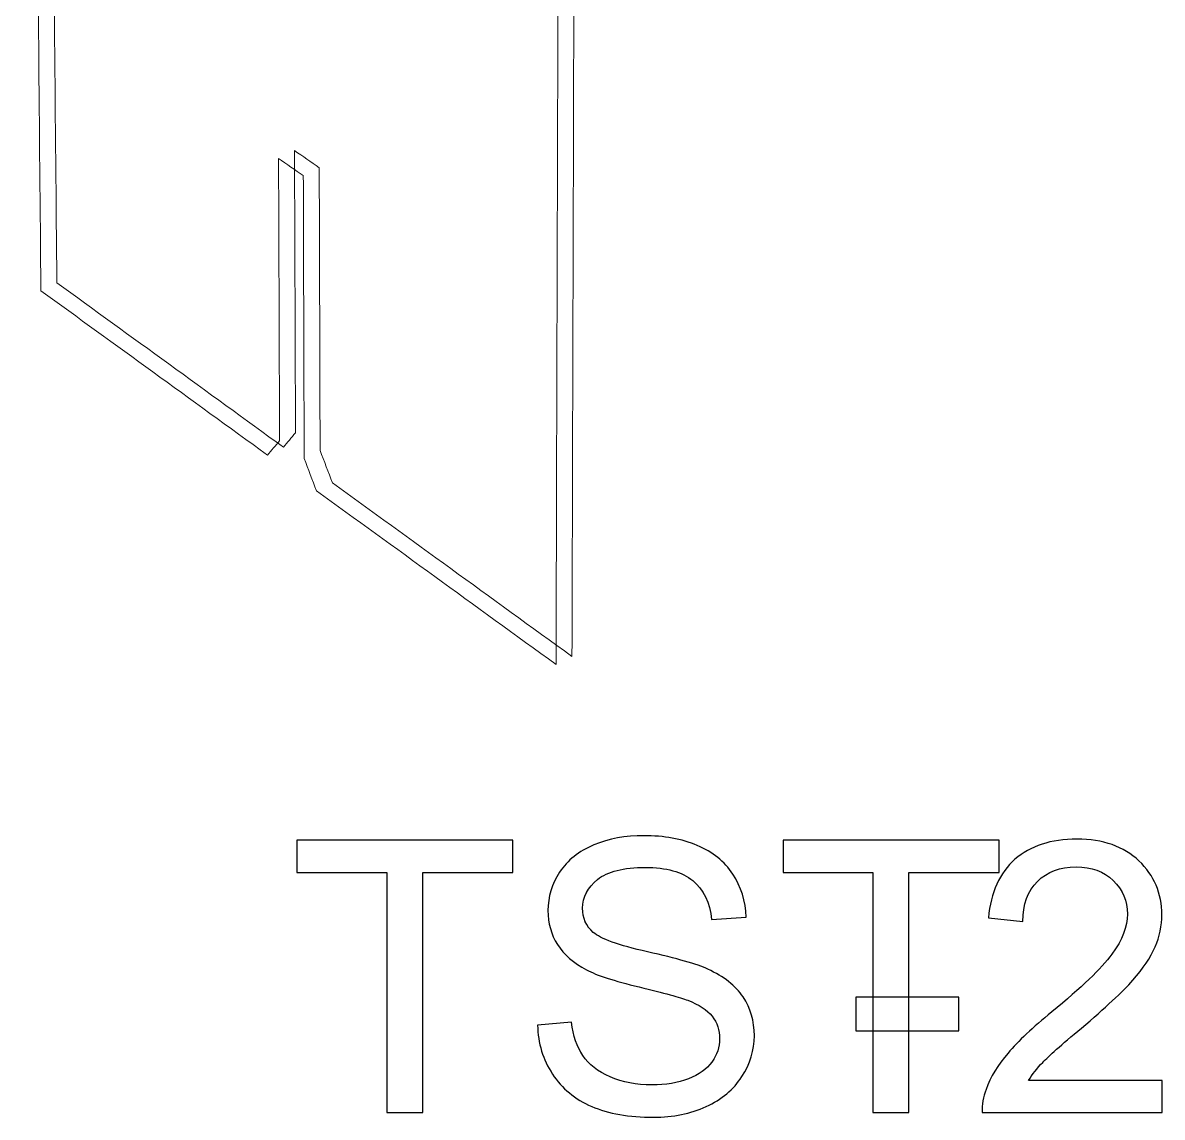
# Model space of a CAD drawing. Header units: centimetres. Extents: x -10.6 to 11.8, y -10.5 to 10.6.
# Drawn here: x -1.856 to -0.694, y 0.285 to 1.401 of the extents above; entities that cross this region are included whole.
import ezdxf

# ---------------------------------------------------------------- set-up
doc = ezdxf.new("R2010")
doc.units = ezdxf.units.CM
doc.header["$MEASUREMENT"] = 0
doc.layers.add('Livello 1', color=7, linetype='Continuous')

msp = doc.modelspace()

# ---------------------------------------------------------------- linework, layer by layer
at = {"layer": 'Livello 1', "color": 7, "lineweight": 9}
for points in [[(-1.29553, 0.75468), (-1.29456, 1.09812), (-1.29355, 1.44757), (-1.29254, 1.80217), (-1.29254, 1.80217), (-1.29151, 2.16214), (-1.29046, 2.52854), (-1.28939, 2.90074), (-1.28939, 2.90074), (-1.38518, 2.95108), (-1.47928, 3.00054), (-1.57166, 3.0491), (-1.57166, 3.0491), (-1.66239, 3.0968), (-1.75165, 3.14373), (-1.8393, 3.18983), (-1.8393, 3.18983), (-1.83612, 2.83424), (-1.83296, 2.4842), (-1.82987, 2.1397), (-1.82987, 2.1397), (-1.82681, 1.80014), (-1.82381, 1.4653), (-1.82085, 1.13601), (-1.82085, 1.13601), (-1.78314, 1.10859), (-1.74499, 1.0809), (-1.70665, 1.05308), (-1.70665, 1.05308), (-1.66804, 1.02506), (-1.62906, 0.99675), (-1.58982, 0.96825), (-1.58982, 0.96825), (-1.5857, 0.97301), (-1.58163, 0.97799), (-1.57745, 0.98291), (-1.57745, 0.98291), (-1.57777, 1.07855), (-1.57815, 1.17439), (-1.57847, 1.27085), (-1.57847, 1.27085), (-1.57006, 1.26502), (-1.56165, 1.25918), (-1.55324, 1.25334), (-1.55324, 1.25334), (-1.55297, 1.15667), (-1.55265, 1.06062), (-1.55238, 0.96479), (-1.55238, 0.96479), (-1.54821, 0.9538), (-1.54403, 0.94278), (-1.53976, 0.93194), (-1.53976, 0.93194), (-1.49989, 0.90296), (-1.45965, 0.87375), (-1.41909, 0.84433), (-1.41909, 0.84433), (-1.37823, 0.81467), (-1.33704, 0.78478), (-1.29553, 0.75468)], [(-1.31179, 0.74655), (-1.31081, 1.08999), (-1.30981, 1.43945), (-1.30879, 1.79404), (-1.30879, 1.79404), (-1.30777, 2.15401), (-1.30672, 2.52041), (-1.30565, 2.89261), (-1.30565, 2.89261), (-1.40144, 2.94295), (-1.49553, 2.99242), (-1.58791, 3.04098), (-1.58791, 3.04098), (-1.67865, 3.08867), (-1.7679, 3.1356), (-1.85556, 3.1817), (-1.85556, 3.1817), (-1.85237, 2.82612), (-1.84922, 2.47607), (-1.84612, 2.13158), (-1.84612, 2.13158), (-1.84307, 1.79202), (-1.84007, 1.45717), (-1.83711, 1.12788), (-1.83711, 1.12788), (-1.79939, 1.10046), (-1.76125, 1.07277), (-1.7229, 1.04495), (-1.7229, 1.04495), (-1.68429, 1.01693), (-1.64532, 0.98862), (-1.60608, 0.96013), (-1.60608, 0.96013), (-1.60195, 0.96488), (-1.59788, 0.96986), (-1.59371, 0.97479), (-1.59371, 0.97479), (-1.59403, 1.07042), (-1.5944, 1.16626), (-1.59473, 1.26273), (-1.59473, 1.26273), (-1.58631, 1.25689), (-1.57791, 1.25105), (-1.5695, 1.24521), (-1.5695, 1.24521), (-1.56922, 1.14854), (-1.56891, 1.05249), (-1.56864, 0.95666), (-1.56864, 0.95666), (-1.56446, 0.94567), (-1.56029, 0.93466), (-1.55601, 0.92381), (-1.55601, 0.92381), (-1.51614, 0.89483), (-1.4759, 0.86562), (-1.43535, 0.8362), (-1.43535, 0.8362), (-1.39449, 0.80655), (-1.35329, 0.77666), (-1.31179, 0.74655)]]:
    msp.add_open_spline(points, degree=3, knots=[0, 0, 0, 0, 0.0666667, 0.0666667, 0.0666667, 0.0666667, 0.1333333, 0.1333333, 0.1333333, 0.1333333, 0.2, 0.2, 0.2, 0.2, 0.2666667, 0.2666667, 0.2666667, 0.2666667, 0.3333333, 0.3333333, 0.3333333, 0.3333333, 0.4, 0.4, 0.4, 0.4, 0.4666667, 0.4666667, 0.4666667, 0.4666667, 0.5333333, 0.5333333, 0.5333333, 0.5333333, 0.6, 0.6, 0.6, 0.6, 0.6666667, 0.6666667, 0.6666667, 0.6666667, 0.7333333, 0.7333333, 0.7333333, 0.7333333, 0.8, 0.8, 0.8, 0.8, 0.8666667, 0.8666667, 0.8666667, 0.8666667, 0.9333333, 0.9333333, 0.9333333, 0.9333333, 1, 1, 1, 1], dxfattribs=at)
at = {"layer": 'Livello 1', "color": 7}
for points, knots in [([(-1.33063, 0.37863), (-1.33063, 0.37863), (-1.29596, 0.38167), (-1.29596, 0.38167), (-1.29596, 0.38167), (-1.29434, 0.36777), (-1.29053, 0.35639), (-1.28451, 0.34746), (-1.28451, 0.34746), (-1.2785, 0.33853), (-1.26918, 0.33136), (-1.25657, 0.32586), (-1.25657, 0.32586), (-1.24396, 0.32036), (-1.22973, 0.31764), (-1.21395, 0.31764), (-1.21395, 0.31764), (-1.19992, 0.31764), (-1.18756, 0.31971), (-1.17683, 0.32385), (-1.17683, 0.32385), (-1.16609, 0.32806), (-1.15807, 0.33375), (-1.15283, 0.34099), (-1.15283, 0.34099), (-1.14759, 0.3483), (-1.14494, 0.35619), (-1.14494, 0.36479), (-1.14494, 0.36479), (-1.14494, 0.37352), (-1.14746, 0.38109), (-1.15257, 0.38762), (-1.15257, 0.38762), (-1.15762, 0.39416), (-1.16596, 0.39959), (-1.17754, 0.40399), (-1.17754, 0.40399), (-1.18504, 0.4069), (-1.20147, 0.41142), (-1.22702, 0.41757), (-1.22702, 0.41757), (-1.2525, 0.42371), (-1.27041, 0.42947), (-1.28063, 0.4349), (-1.28063, 0.4349), (-1.29389, 0.44182), (-1.30379, 0.45049), (-1.31032, 0.46077), (-1.31032, 0.46077), (-1.31679, 0.47106), (-1.32002, 0.48257), (-1.32002, 0.49538), (-1.32002, 0.49538), (-1.32002, 0.50935), (-1.31608, 0.52247), (-1.30812, 0.53463), (-1.30812, 0.53463), (-1.30016, 0.54686), (-1.28852, 0.55611), (-1.27326, 0.56244), (-1.27326, 0.56244), (-1.25793, 0.56872), (-1.24099, 0.57189), (-1.22229, 0.57189), (-1.22229, 0.57189), (-1.20166, 0.57189), (-1.18355, 0.56859), (-1.16777, 0.56193), (-1.16777, 0.56193), (-1.15206, 0.55533), (-1.13996, 0.54556), (-1.13149, 0.53269), (-1.13149, 0.53269), (-1.12308, 0.51982), (-1.11849, 0.50521), (-1.11784, 0.48891), (-1.11784, 0.48891), (-1.11784, 0.48891), (-1.15309, 0.48626), (-1.15309, 0.48626), (-1.15309, 0.48626), (-1.15503, 0.50378), (-1.16143, 0.51711), (-1.17236, 0.52603), (-1.17236, 0.52603), (-1.18329, 0.53502), (-1.1994, 0.53948), (-1.22074, 0.53948), (-1.22074, 0.53948), (-1.24299, 0.53948), (-1.25916, 0.53541), (-1.26938, 0.52726), (-1.26938, 0.52726), (-1.27953, 0.51911), (-1.28464, 0.50928), (-1.28464, 0.49783), (-1.28464, 0.49783), (-1.28464, 0.48781), (-1.28102, 0.47959), (-1.27384, 0.47319), (-1.27384, 0.47319), (-1.26673, 0.46672), (-1.24829, 0.46013), (-1.21841, 0.4534), (-1.21841, 0.4534), (-1.18853, 0.44661), (-1.16803, 0.44072), (-1.15691, 0.43568), (-1.15691, 0.43568), (-1.14074, 0.42818), (-1.12877, 0.41873), (-1.12107, 0.40735), (-1.12107, 0.40735), (-1.11338, 0.3959), (-1.10956, 0.38271), (-1.10956, 0.36783), (-1.10956, 0.36783), (-1.10956, 0.35302), (-1.11377, 0.33912), (-1.12224, 0.32605), (-1.12224, 0.32605), (-1.13071, 0.31299), (-1.14287, 0.30283), (-1.15872, 0.29552), (-1.15872, 0.29552), (-1.17456, 0.28828), (-1.19241, 0.28466), (-1.2122, 0.28466), (-1.2122, 0.28466), (-1.23736, 0.28466), (-1.25845, 0.28828), (-1.27539, 0.29565), (-1.27539, 0.29565), (-1.2924, 0.30296), (-1.30573, 0.31396), (-1.31543, 0.3287), (-1.31543, 0.3287), (-1.32507, 0.34339), (-1.33017, 0.36007), (-1.33063, 0.37863)], [0, 0, 0, 0, 0.0285714, 0.0285714, 0.0285714, 0.0285714, 0.0571429, 0.0571429, 0.0571429, 0.0571429, 0.0857143, 0.0857143, 0.0857143, 0.0857143, 0.1142857, 0.1142857, 0.1142857, 0.1142857, 0.1428571, 0.1428571, 0.1428571, 0.1428571, 0.1714286, 0.1714286, 0.1714286, 0.1714286, 0.2, 0.2, 0.2, 0.2, 0.2285714, 0.2285714, 0.2285714, 0.2285714, 0.2571429, 0.2571429, 0.2571429, 0.2571429, 0.2857143, 0.2857143, 0.2857143, 0.2857143, 0.3142857, 0.3142857, 0.3142857, 0.3142857, 0.3428571, 0.3428571, 0.3428571, 0.3428571, 0.3714286, 0.3714286, 0.3714286, 0.3714286, 0.4, 0.4, 0.4, 0.4, 0.4285714, 0.4285714, 0.4285714, 0.4285714, 0.4571429, 0.4571429, 0.4571429, 0.4571429, 0.4857143, 0.4857143, 0.4857143, 0.4857143, 0.5142857, 0.5142857, 0.5142857, 0.5142857, 0.5428571, 0.5428571, 0.5428571, 0.5428571, 0.5714286, 0.5714286, 0.5714286, 0.5714286, 0.6, 0.6, 0.6, 0.6, 0.6285714, 0.6285714, 0.6285714, 0.6285714, 0.6571429, 0.6571429, 0.6571429, 0.6571429, 0.6857143, 0.6857143, 0.6857143, 0.6857143, 0.7142857, 0.7142857, 0.7142857, 0.7142857, 0.7428571, 0.7428571, 0.7428571, 0.7428571, 0.7714286, 0.7714286, 0.7714286, 0.7714286, 0.8, 0.8, 0.8, 0.8, 0.8285714, 0.8285714, 0.8285714, 0.8285714, 0.8571429, 0.8571429, 0.8571429, 0.8571429, 0.8857143, 0.8857143, 0.8857143, 0.8857143, 0.9142857, 0.9142857, 0.9142857, 0.9142857, 0.9428571, 0.9428571, 0.9428571, 0.9428571, 0.9714286, 0.9714286, 0.9714286, 0.9714286, 1, 1, 1, 1]), ([(-1.48449, 0.28938), (-1.48449, 0.28938), (-1.48449, 0.53438), (-1.48449, 0.53438), (-1.48449, 0.53438), (-1.48449, 0.53438), (-1.57601, 0.53438), (-1.57601, 0.53438), (-1.57601, 0.53438), (-1.57601, 0.53438), (-1.57601, 0.56717), (-1.57601, 0.56717), (-1.57601, 0.56717), (-1.57601, 0.56717), (-1.35585, 0.56717), (-1.35585, 0.56717), (-1.35585, 0.56717), (-1.35585, 0.56717), (-1.35585, 0.53438), (-1.35585, 0.53438), (-1.35585, 0.53438), (-1.35585, 0.53438), (-1.44776, 0.53438), (-1.44776, 0.53438), (-1.44776, 0.53438), (-1.44776, 0.53438), (-1.44776, 0.28938), (-1.44776, 0.28938), (-1.44776, 0.28938), (-1.44776, 0.28938), (-1.48449, 0.28938), (-1.48449, 0.28938)], [0, 0, 0, 0, 0.125, 0.125, 0.125, 0.125, 0.25, 0.25, 0.25, 0.25, 0.375, 0.375, 0.375, 0.375, 0.5, 0.5, 0.5, 0.5, 0.625, 0.625, 0.625, 0.625, 0.75, 0.75, 0.75, 0.75, 0.875, 0.875, 0.875, 0.875, 1, 1, 1, 1]), ([(-0.98861, 0.28938), (-0.98861, 0.28938), (-0.98861, 0.53438), (-0.98861, 0.53438), (-0.98861, 0.53438), (-0.98861, 0.53438), (-1.08013, 0.53438), (-1.08013, 0.53438), (-1.08013, 0.53438), (-1.08013, 0.53438), (-1.08013, 0.56717), (-1.08013, 0.56717), (-1.08013, 0.56717), (-1.08013, 0.56717), (-0.85997, 0.56717), (-0.85997, 0.56717), (-0.85997, 0.56717), (-0.85997, 0.56717), (-0.85997, 0.53438), (-0.85997, 0.53438), (-0.85997, 0.53438), (-0.85997, 0.53438), (-0.95188, 0.53438), (-0.95188, 0.53438), (-0.95188, 0.53438), (-0.95188, 0.53438), (-0.95188, 0.28938), (-0.95188, 0.28938), (-0.95188, 0.28938), (-0.95188, 0.28938), (-0.98861, 0.28938), (-0.98861, 0.28938)], [0, 0, 0, 0, 0.125, 0.125, 0.125, 0.125, 0.25, 0.25, 0.25, 0.25, 0.375, 0.375, 0.375, 0.375, 0.5, 0.5, 0.5, 0.5, 0.625, 0.625, 0.625, 0.625, 0.75, 0.75, 0.75, 0.75, 0.875, 0.875, 0.875, 0.875, 1, 1, 1, 1]), ([(-0.69364, 0.32217), (-0.69364, 0.32217), (-0.69364, 0.28938), (-0.69364, 0.28938), (-0.69364, 0.28938), (-0.69364, 0.28938), (-0.87726, 0.28938), (-0.87726, 0.28938), (-0.87726, 0.28938), (-0.87752, 0.29759), (-0.87622, 0.30548), (-0.87331, 0.31305), (-0.87331, 0.31305), (-0.86866, 0.3256), (-0.86115, 0.33789), (-0.85087, 0.35005), (-0.85087, 0.35005), (-0.84052, 0.36214), (-0.82565, 0.37618), (-0.80624, 0.39209), (-0.80624, 0.39209), (-0.77604, 0.41686), (-0.7556, 0.43645), (-0.745, 0.45094), (-0.745, 0.45094), (-0.73439, 0.46537), (-0.72908, 0.47908), (-0.72908, 0.49195), (-0.72908, 0.49195), (-0.72908, 0.50546), (-0.73394, 0.51685), (-0.74357, 0.52616), (-0.74357, 0.52616), (-0.75327, 0.53541), (-0.76589, 0.54007), (-0.78141, 0.54007), (-0.78141, 0.54007), (-0.79784, 0.54007), (-0.81097, 0.53515), (-0.8208, 0.52526), (-0.8208, 0.52526), (-0.83069, 0.51542), (-0.83567, 0.50178), (-0.8358, 0.48438), (-0.8358, 0.48438), (-0.8358, 0.48438), (-0.87086, 0.48794), (-0.87086, 0.48794), (-0.87086, 0.48794), (-0.86846, 0.51413), (-0.85941, 0.53405), (-0.84376, 0.54776), (-0.84376, 0.54776), (-0.8281, 0.56147), (-0.80702, 0.56833), (-0.78063, 0.56833), (-0.78063, 0.56833), (-0.75399, 0.56833), (-0.7329, 0.56089), (-0.71738, 0.54615), (-0.71738, 0.54615), (-0.70179, 0.53134), (-0.69403, 0.51303), (-0.69403, 0.49117), (-0.69403, 0.49117), (-0.69403, 0.48005), (-0.69629, 0.46912), (-0.70089, 0.45838), (-0.70089, 0.45838), (-0.70541, 0.44764), (-0.71298, 0.43633), (-0.72352, 0.42449), (-0.72352, 0.42449), (-0.73406, 0.41259), (-0.75159, 0.39629), (-0.7761, 0.37559), (-0.7761, 0.37559), (-0.79654, 0.35839), (-0.80967, 0.34675), (-0.81549, 0.3406), (-0.81549, 0.3406), (-0.82131, 0.33452), (-0.8261, 0.32838), (-0.82992, 0.32217), (-0.82992, 0.32217), (-0.82992, 0.32217), (-0.69364, 0.32217), (-0.69364, 0.32217)], [0, 0, 0, 0, 0.0454545, 0.0454545, 0.0454545, 0.0454545, 0.0909091, 0.0909091, 0.0909091, 0.0909091, 0.1363636, 0.1363636, 0.1363636, 0.1363636, 0.1818182, 0.1818182, 0.1818182, 0.1818182, 0.2272727, 0.2272727, 0.2272727, 0.2272727, 0.2727273, 0.2727273, 0.2727273, 0.2727273, 0.3181818, 0.3181818, 0.3181818, 0.3181818, 0.3636364, 0.3636364, 0.3636364, 0.3636364, 0.4090909, 0.4090909, 0.4090909, 0.4090909, 0.4545455, 0.4545455, 0.4545455, 0.4545455, 0.5, 0.5, 0.5, 0.5, 0.5454545, 0.5454545, 0.5454545, 0.5454545, 0.5909091, 0.5909091, 0.5909091, 0.5909091, 0.6363636, 0.6363636, 0.6363636, 0.6363636, 0.6818182, 0.6818182, 0.6818182, 0.6818182, 0.7272727, 0.7272727, 0.7272727, 0.7272727, 0.7727273, 0.7727273, 0.7727273, 0.7727273, 0.8181818, 0.8181818, 0.8181818, 0.8181818, 0.8636364, 0.8636364, 0.8636364, 0.8636364, 0.9090909, 0.9090909, 0.9090909, 0.9090909, 0.9545455, 0.9545455, 0.9545455, 0.9545455, 1, 1, 1, 1]), ([(-1.00596, 0.37275), (-1.00596, 0.37275), (-1.00596, 0.40703), (-1.00596, 0.40703), (-1.00596, 0.40703), (-1.00596, 0.40703), (-0.90112, 0.40703), (-0.90112, 0.40703), (-0.90112, 0.40703), (-0.90112, 0.40703), (-0.90112, 0.37275), (-0.90112, 0.37275), (-0.90112, 0.37275), (-0.90112, 0.37275), (-1.00596, 0.37275), (-1.00596, 0.37275)], [0, 0, 0, 0, 0.25, 0.25, 0.25, 0.25, 0.5, 0.5, 0.5, 0.5, 0.75, 0.75, 0.75, 0.75, 1, 1, 1, 1])]:
    msp.add_open_spline(points, degree=3, knots=knots, dxfattribs=at)
at = {"layer": 'Livello 1', "color": 250, "lineweight": 9}
for points, knots in [([(-1.33063, 0.37863), (-1.33063, 0.37863), (-1.29596, 0.38167), (-1.29596, 0.38167), (-1.29596, 0.38167), (-1.29434, 0.36777), (-1.29053, 0.35639), (-1.28451, 0.34746), (-1.28451, 0.34746), (-1.2785, 0.33853), (-1.26918, 0.33136), (-1.25657, 0.32586), (-1.25657, 0.32586), (-1.24396, 0.32036), (-1.22973, 0.31764), (-1.21395, 0.31764), (-1.21395, 0.31764), (-1.19992, 0.31764), (-1.18756, 0.31971), (-1.17683, 0.32385), (-1.17683, 0.32385), (-1.16609, 0.32806), (-1.15807, 0.33375), (-1.15283, 0.34099), (-1.15283, 0.34099), (-1.14759, 0.3483), (-1.14494, 0.35619), (-1.14494, 0.36479), (-1.14494, 0.36479), (-1.14494, 0.37352), (-1.14746, 0.38109), (-1.15257, 0.38762), (-1.15257, 0.38762), (-1.15762, 0.39416), (-1.16596, 0.39959), (-1.17754, 0.40399), (-1.17754, 0.40399), (-1.18504, 0.4069), (-1.20147, 0.41142), (-1.22702, 0.41757), (-1.22702, 0.41757), (-1.2525, 0.42371), (-1.27041, 0.42947), (-1.28063, 0.4349), (-1.28063, 0.4349), (-1.29389, 0.44182), (-1.30379, 0.45049), (-1.31032, 0.46077), (-1.31032, 0.46077), (-1.31679, 0.47106), (-1.32002, 0.48257), (-1.32002, 0.49538), (-1.32002, 0.49538), (-1.32002, 0.50935), (-1.31608, 0.52247), (-1.30812, 0.53463), (-1.30812, 0.53463), (-1.30016, 0.54686), (-1.28852, 0.55611), (-1.27326, 0.56244), (-1.27326, 0.56244), (-1.25793, 0.56872), (-1.24099, 0.57189), (-1.22229, 0.57189), (-1.22229, 0.57189), (-1.20166, 0.57189), (-1.18355, 0.56859), (-1.16777, 0.56193), (-1.16777, 0.56193), (-1.15206, 0.55533), (-1.13996, 0.54556), (-1.13149, 0.53269), (-1.13149, 0.53269), (-1.12308, 0.51982), (-1.11849, 0.50521), (-1.11784, 0.48891), (-1.11784, 0.48891), (-1.11784, 0.48891), (-1.15309, 0.48626), (-1.15309, 0.48626), (-1.15309, 0.48626), (-1.15503, 0.50378), (-1.16143, 0.51711), (-1.17236, 0.52603), (-1.17236, 0.52603), (-1.18329, 0.53502), (-1.1994, 0.53948), (-1.22074, 0.53948), (-1.22074, 0.53948), (-1.24299, 0.53948), (-1.25916, 0.53541), (-1.26938, 0.52726), (-1.26938, 0.52726), (-1.27953, 0.51911), (-1.28464, 0.50928), (-1.28464, 0.49783), (-1.28464, 0.49783), (-1.28464, 0.48781), (-1.28102, 0.47959), (-1.27384, 0.47319), (-1.27384, 0.47319), (-1.26673, 0.46672), (-1.24829, 0.46013), (-1.21841, 0.4534), (-1.21841, 0.4534), (-1.18853, 0.44661), (-1.16803, 0.44072), (-1.15691, 0.43568), (-1.15691, 0.43568), (-1.14074, 0.42818), (-1.12877, 0.41873), (-1.12107, 0.40735), (-1.12107, 0.40735), (-1.11338, 0.3959), (-1.10956, 0.38271), (-1.10956, 0.36783), (-1.10956, 0.36783), (-1.10956, 0.35302), (-1.11377, 0.33912), (-1.12224, 0.32605), (-1.12224, 0.32605), (-1.13071, 0.31299), (-1.14287, 0.30283), (-1.15872, 0.29552), (-1.15872, 0.29552), (-1.17456, 0.28828), (-1.19241, 0.28466), (-1.2122, 0.28466), (-1.2122, 0.28466), (-1.23736, 0.28466), (-1.25845, 0.28828), (-1.27539, 0.29565), (-1.27539, 0.29565), (-1.2924, 0.30296), (-1.30573, 0.31396), (-1.31543, 0.3287), (-1.31543, 0.3287), (-1.32507, 0.34339), (-1.33017, 0.36007), (-1.33063, 0.37863)], [0, 0, 0, 0, 0.0285714, 0.0285714, 0.0285714, 0.0285714, 0.0571429, 0.0571429, 0.0571429, 0.0571429, 0.0857143, 0.0857143, 0.0857143, 0.0857143, 0.1142857, 0.1142857, 0.1142857, 0.1142857, 0.1428571, 0.1428571, 0.1428571, 0.1428571, 0.1714286, 0.1714286, 0.1714286, 0.1714286, 0.2, 0.2, 0.2, 0.2, 0.2285714, 0.2285714, 0.2285714, 0.2285714, 0.2571429, 0.2571429, 0.2571429, 0.2571429, 0.2857143, 0.2857143, 0.2857143, 0.2857143, 0.3142857, 0.3142857, 0.3142857, 0.3142857, 0.3428571, 0.3428571, 0.3428571, 0.3428571, 0.3714286, 0.3714286, 0.3714286, 0.3714286, 0.4, 0.4, 0.4, 0.4, 0.4285714, 0.4285714, 0.4285714, 0.4285714, 0.4571429, 0.4571429, 0.4571429, 0.4571429, 0.4857143, 0.4857143, 0.4857143, 0.4857143, 0.5142857, 0.5142857, 0.5142857, 0.5142857, 0.5428571, 0.5428571, 0.5428571, 0.5428571, 0.5714286, 0.5714286, 0.5714286, 0.5714286, 0.6, 0.6, 0.6, 0.6, 0.6285714, 0.6285714, 0.6285714, 0.6285714, 0.6571429, 0.6571429, 0.6571429, 0.6571429, 0.6857143, 0.6857143, 0.6857143, 0.6857143, 0.7142857, 0.7142857, 0.7142857, 0.7142857, 0.7428571, 0.7428571, 0.7428571, 0.7428571, 0.7714286, 0.7714286, 0.7714286, 0.7714286, 0.8, 0.8, 0.8, 0.8, 0.8285714, 0.8285714, 0.8285714, 0.8285714, 0.8571429, 0.8571429, 0.8571429, 0.8571429, 0.8857143, 0.8857143, 0.8857143, 0.8857143, 0.9142857, 0.9142857, 0.9142857, 0.9142857, 0.9428571, 0.9428571, 0.9428571, 0.9428571, 0.9714286, 0.9714286, 0.9714286, 0.9714286, 1, 1, 1, 1]), ([(-1.33063, 0.37863), (-1.33063, 0.37863), (-1.29596, 0.38167), (-1.29596, 0.38167), (-1.29596, 0.38167), (-1.29434, 0.36777), (-1.29053, 0.35639), (-1.28451, 0.34746), (-1.28451, 0.34746), (-1.2785, 0.33853), (-1.26918, 0.33136), (-1.25657, 0.32586), (-1.25657, 0.32586), (-1.24396, 0.32036), (-1.22973, 0.31764), (-1.21395, 0.31764), (-1.21395, 0.31764), (-1.19992, 0.31764), (-1.18756, 0.31971), (-1.17683, 0.32385), (-1.17683, 0.32385), (-1.16609, 0.32806), (-1.15807, 0.33375), (-1.15283, 0.34099), (-1.15283, 0.34099), (-1.14759, 0.3483), (-1.14494, 0.35619), (-1.14494, 0.36479), (-1.14494, 0.36479), (-1.14494, 0.37352), (-1.14746, 0.38109), (-1.15257, 0.38762), (-1.15257, 0.38762), (-1.15762, 0.39416), (-1.16596, 0.39959), (-1.17754, 0.40399), (-1.17754, 0.40399), (-1.18504, 0.4069), (-1.20147, 0.41142), (-1.22702, 0.41757), (-1.22702, 0.41757), (-1.2525, 0.42371), (-1.27041, 0.42947), (-1.28063, 0.4349), (-1.28063, 0.4349), (-1.29389, 0.44182), (-1.30379, 0.45049), (-1.31032, 0.46077), (-1.31032, 0.46077), (-1.31679, 0.47106), (-1.32002, 0.48257), (-1.32002, 0.49538), (-1.32002, 0.49538), (-1.32002, 0.50935), (-1.31608, 0.52247), (-1.30812, 0.53463), (-1.30812, 0.53463), (-1.30016, 0.54686), (-1.28852, 0.55611), (-1.27326, 0.56244), (-1.27326, 0.56244), (-1.25793, 0.56872), (-1.24099, 0.57189), (-1.22229, 0.57189), (-1.22229, 0.57189), (-1.20166, 0.57189), (-1.18355, 0.56859), (-1.16777, 0.56193), (-1.16777, 0.56193), (-1.15206, 0.55533), (-1.13996, 0.54556), (-1.13149, 0.53269), (-1.13149, 0.53269), (-1.12308, 0.51982), (-1.11849, 0.50521), (-1.11784, 0.48891), (-1.11784, 0.48891), (-1.11784, 0.48891), (-1.15309, 0.48626), (-1.15309, 0.48626), (-1.15309, 0.48626), (-1.15503, 0.50378), (-1.16143, 0.51711), (-1.17236, 0.52603), (-1.17236, 0.52603), (-1.18329, 0.53502), (-1.1994, 0.53948), (-1.22074, 0.53948), (-1.22074, 0.53948), (-1.24299, 0.53948), (-1.25916, 0.53541), (-1.26938, 0.52726), (-1.26938, 0.52726), (-1.27953, 0.51911), (-1.28464, 0.50928), (-1.28464, 0.49783), (-1.28464, 0.49783), (-1.28464, 0.48781), (-1.28102, 0.47959), (-1.27384, 0.47319), (-1.27384, 0.47319), (-1.26673, 0.46672), (-1.24829, 0.46013), (-1.21841, 0.4534), (-1.21841, 0.4534), (-1.18853, 0.44661), (-1.16803, 0.44072), (-1.15691, 0.43568), (-1.15691, 0.43568), (-1.14074, 0.42818), (-1.12877, 0.41873), (-1.12107, 0.40735), (-1.12107, 0.40735), (-1.11338, 0.3959), (-1.10956, 0.38271), (-1.10956, 0.36783), (-1.10956, 0.36783), (-1.10956, 0.35302), (-1.11377, 0.33912), (-1.12224, 0.32605), (-1.12224, 0.32605), (-1.13071, 0.31299), (-1.14287, 0.30283), (-1.15872, 0.29552), (-1.15872, 0.29552), (-1.17456, 0.28828), (-1.19241, 0.28466), (-1.2122, 0.28466), (-1.2122, 0.28466), (-1.23736, 0.28466), (-1.25845, 0.28828), (-1.27539, 0.29565), (-1.27539, 0.29565), (-1.2924, 0.30296), (-1.30573, 0.31396), (-1.31543, 0.3287), (-1.31543, 0.3287), (-1.32507, 0.34339), (-1.33017, 0.36007), (-1.33063, 0.37863)], [0, 0, 0, 0, 0.0285714, 0.0285714, 0.0285714, 0.0285714, 0.0571429, 0.0571429, 0.0571429, 0.0571429, 0.0857143, 0.0857143, 0.0857143, 0.0857143, 0.1142857, 0.1142857, 0.1142857, 0.1142857, 0.1428571, 0.1428571, 0.1428571, 0.1428571, 0.1714286, 0.1714286, 0.1714286, 0.1714286, 0.2, 0.2, 0.2, 0.2, 0.2285714, 0.2285714, 0.2285714, 0.2285714, 0.2571429, 0.2571429, 0.2571429, 0.2571429, 0.2857143, 0.2857143, 0.2857143, 0.2857143, 0.3142857, 0.3142857, 0.3142857, 0.3142857, 0.3428571, 0.3428571, 0.3428571, 0.3428571, 0.3714286, 0.3714286, 0.3714286, 0.3714286, 0.4, 0.4, 0.4, 0.4, 0.4285714, 0.4285714, 0.4285714, 0.4285714, 0.4571429, 0.4571429, 0.4571429, 0.4571429, 0.4857143, 0.4857143, 0.4857143, 0.4857143, 0.5142857, 0.5142857, 0.5142857, 0.5142857, 0.5428571, 0.5428571, 0.5428571, 0.5428571, 0.5714286, 0.5714286, 0.5714286, 0.5714286, 0.6, 0.6, 0.6, 0.6, 0.6285714, 0.6285714, 0.6285714, 0.6285714, 0.6571429, 0.6571429, 0.6571429, 0.6571429, 0.6857143, 0.6857143, 0.6857143, 0.6857143, 0.7142857, 0.7142857, 0.7142857, 0.7142857, 0.7428571, 0.7428571, 0.7428571, 0.7428571, 0.7714286, 0.7714286, 0.7714286, 0.7714286, 0.8, 0.8, 0.8, 0.8, 0.8285714, 0.8285714, 0.8285714, 0.8285714, 0.8571429, 0.8571429, 0.8571429, 0.8571429, 0.8857143, 0.8857143, 0.8857143, 0.8857143, 0.9142857, 0.9142857, 0.9142857, 0.9142857, 0.9428571, 0.9428571, 0.9428571, 0.9428571, 0.9714286, 0.9714286, 0.9714286, 0.9714286, 1, 1, 1, 1]), ([(-1.48449, 0.28938), (-1.48449, 0.28938), (-1.48449, 0.53438), (-1.48449, 0.53438), (-1.48449, 0.53438), (-1.48449, 0.53438), (-1.57601, 0.53438), (-1.57601, 0.53438), (-1.57601, 0.53438), (-1.57601, 0.53438), (-1.57601, 0.56717), (-1.57601, 0.56717), (-1.57601, 0.56717), (-1.57601, 0.56717), (-1.35585, 0.56717), (-1.35585, 0.56717), (-1.35585, 0.56717), (-1.35585, 0.56717), (-1.35585, 0.53438), (-1.35585, 0.53438), (-1.35585, 0.53438), (-1.35585, 0.53438), (-1.44776, 0.53438), (-1.44776, 0.53438), (-1.44776, 0.53438), (-1.44776, 0.53438), (-1.44776, 0.28938), (-1.44776, 0.28938), (-1.44776, 0.28938), (-1.44776, 0.28938), (-1.48449, 0.28938), (-1.48449, 0.28938)], [0, 0, 0, 0, 0.125, 0.125, 0.125, 0.125, 0.25, 0.25, 0.25, 0.25, 0.375, 0.375, 0.375, 0.375, 0.5, 0.5, 0.5, 0.5, 0.625, 0.625, 0.625, 0.625, 0.75, 0.75, 0.75, 0.75, 0.875, 0.875, 0.875, 0.875, 1, 1, 1, 1]), ([(-1.48449, 0.28938), (-1.48449, 0.28938), (-1.48449, 0.53438), (-1.48449, 0.53438), (-1.48449, 0.53438), (-1.48449, 0.53438), (-1.57601, 0.53438), (-1.57601, 0.53438), (-1.57601, 0.53438), (-1.57601, 0.53438), (-1.57601, 0.56717), (-1.57601, 0.56717), (-1.57601, 0.56717), (-1.57601, 0.56717), (-1.35585, 0.56717), (-1.35585, 0.56717), (-1.35585, 0.56717), (-1.35585, 0.56717), (-1.35585, 0.53438), (-1.35585, 0.53438), (-1.35585, 0.53438), (-1.35585, 0.53438), (-1.44776, 0.53438), (-1.44776, 0.53438), (-1.44776, 0.53438), (-1.44776, 0.53438), (-1.44776, 0.28938), (-1.44776, 0.28938), (-1.44776, 0.28938), (-1.44776, 0.28938), (-1.48449, 0.28938), (-1.48449, 0.28938)], [0, 0, 0, 0, 0.125, 0.125, 0.125, 0.125, 0.25, 0.25, 0.25, 0.25, 0.375, 0.375, 0.375, 0.375, 0.5, 0.5, 0.5, 0.5, 0.625, 0.625, 0.625, 0.625, 0.75, 0.75, 0.75, 0.75, 0.875, 0.875, 0.875, 0.875, 1, 1, 1, 1]), ([(-0.98861, 0.28938), (-0.98861, 0.28938), (-0.98861, 0.53438), (-0.98861, 0.53438), (-0.98861, 0.53438), (-0.98861, 0.53438), (-1.08013, 0.53438), (-1.08013, 0.53438), (-1.08013, 0.53438), (-1.08013, 0.53438), (-1.08013, 0.56717), (-1.08013, 0.56717), (-1.08013, 0.56717), (-1.08013, 0.56717), (-0.85997, 0.56717), (-0.85997, 0.56717), (-0.85997, 0.56717), (-0.85997, 0.56717), (-0.85997, 0.53438), (-0.85997, 0.53438), (-0.85997, 0.53438), (-0.85997, 0.53438), (-0.95188, 0.53438), (-0.95188, 0.53438), (-0.95188, 0.53438), (-0.95188, 0.53438), (-0.95188, 0.28938), (-0.95188, 0.28938), (-0.95188, 0.28938), (-0.95188, 0.28938), (-0.98861, 0.28938), (-0.98861, 0.28938)], [0, 0, 0, 0, 0.125, 0.125, 0.125, 0.125, 0.25, 0.25, 0.25, 0.25, 0.375, 0.375, 0.375, 0.375, 0.5, 0.5, 0.5, 0.5, 0.625, 0.625, 0.625, 0.625, 0.75, 0.75, 0.75, 0.75, 0.875, 0.875, 0.875, 0.875, 1, 1, 1, 1]), ([(-0.98861, 0.28938), (-0.98861, 0.28938), (-0.98861, 0.53438), (-0.98861, 0.53438), (-0.98861, 0.53438), (-0.98861, 0.53438), (-1.08013, 0.53438), (-1.08013, 0.53438), (-1.08013, 0.53438), (-1.08013, 0.53438), (-1.08013, 0.56717), (-1.08013, 0.56717), (-1.08013, 0.56717), (-1.08013, 0.56717), (-0.85997, 0.56717), (-0.85997, 0.56717), (-0.85997, 0.56717), (-0.85997, 0.56717), (-0.85997, 0.53438), (-0.85997, 0.53438), (-0.85997, 0.53438), (-0.85997, 0.53438), (-0.95188, 0.53438), (-0.95188, 0.53438), (-0.95188, 0.53438), (-0.95188, 0.53438), (-0.95188, 0.28938), (-0.95188, 0.28938), (-0.95188, 0.28938), (-0.95188, 0.28938), (-0.98861, 0.28938), (-0.98861, 0.28938)], [0, 0, 0, 0, 0.125, 0.125, 0.125, 0.125, 0.25, 0.25, 0.25, 0.25, 0.375, 0.375, 0.375, 0.375, 0.5, 0.5, 0.5, 0.5, 0.625, 0.625, 0.625, 0.625, 0.75, 0.75, 0.75, 0.75, 0.875, 0.875, 0.875, 0.875, 1, 1, 1, 1]), ([(-0.69364, 0.32217), (-0.69364, 0.32217), (-0.69364, 0.28938), (-0.69364, 0.28938), (-0.69364, 0.28938), (-0.69364, 0.28938), (-0.87726, 0.28938), (-0.87726, 0.28938), (-0.87726, 0.28938), (-0.87752, 0.29759), (-0.87622, 0.30548), (-0.87331, 0.31305), (-0.87331, 0.31305), (-0.86866, 0.3256), (-0.86115, 0.33789), (-0.85087, 0.35005), (-0.85087, 0.35005), (-0.84052, 0.36214), (-0.82565, 0.37618), (-0.80624, 0.39209), (-0.80624, 0.39209), (-0.77604, 0.41686), (-0.7556, 0.43645), (-0.745, 0.45094), (-0.745, 0.45094), (-0.73439, 0.46537), (-0.72908, 0.47908), (-0.72908, 0.49195), (-0.72908, 0.49195), (-0.72908, 0.50546), (-0.73394, 0.51685), (-0.74357, 0.52616), (-0.74357, 0.52616), (-0.75327, 0.53541), (-0.76589, 0.54007), (-0.78141, 0.54007), (-0.78141, 0.54007), (-0.79784, 0.54007), (-0.81097, 0.53515), (-0.8208, 0.52526), (-0.8208, 0.52526), (-0.83069, 0.51542), (-0.83567, 0.50178), (-0.8358, 0.48438), (-0.8358, 0.48438), (-0.8358, 0.48438), (-0.87086, 0.48794), (-0.87086, 0.48794), (-0.87086, 0.48794), (-0.86846, 0.51413), (-0.85941, 0.53405), (-0.84376, 0.54776), (-0.84376, 0.54776), (-0.8281, 0.56147), (-0.80702, 0.56833), (-0.78063, 0.56833), (-0.78063, 0.56833), (-0.75399, 0.56833), (-0.7329, 0.56089), (-0.71738, 0.54615), (-0.71738, 0.54615), (-0.70179, 0.53134), (-0.69403, 0.51303), (-0.69403, 0.49117), (-0.69403, 0.49117), (-0.69403, 0.48005), (-0.69629, 0.46912), (-0.70089, 0.45838), (-0.70089, 0.45838), (-0.70541, 0.44764), (-0.71298, 0.43633), (-0.72352, 0.42449), (-0.72352, 0.42449), (-0.73406, 0.41259), (-0.75159, 0.39629), (-0.7761, 0.37559), (-0.7761, 0.37559), (-0.79654, 0.35839), (-0.80967, 0.34675), (-0.81549, 0.3406), (-0.81549, 0.3406), (-0.82131, 0.33452), (-0.8261, 0.32838), (-0.82992, 0.32217), (-0.82992, 0.32217), (-0.82992, 0.32217), (-0.69364, 0.32217), (-0.69364, 0.32217)], [0, 0, 0, 0, 0.0454545, 0.0454545, 0.0454545, 0.0454545, 0.0909091, 0.0909091, 0.0909091, 0.0909091, 0.1363636, 0.1363636, 0.1363636, 0.1363636, 0.1818182, 0.1818182, 0.1818182, 0.1818182, 0.2272727, 0.2272727, 0.2272727, 0.2272727, 0.2727273, 0.2727273, 0.2727273, 0.2727273, 0.3181818, 0.3181818, 0.3181818, 0.3181818, 0.3636364, 0.3636364, 0.3636364, 0.3636364, 0.4090909, 0.4090909, 0.4090909, 0.4090909, 0.4545455, 0.4545455, 0.4545455, 0.4545455, 0.5, 0.5, 0.5, 0.5, 0.5454545, 0.5454545, 0.5454545, 0.5454545, 0.5909091, 0.5909091, 0.5909091, 0.5909091, 0.6363636, 0.6363636, 0.6363636, 0.6363636, 0.6818182, 0.6818182, 0.6818182, 0.6818182, 0.7272727, 0.7272727, 0.7272727, 0.7272727, 0.7727273, 0.7727273, 0.7727273, 0.7727273, 0.8181818, 0.8181818, 0.8181818, 0.8181818, 0.8636364, 0.8636364, 0.8636364, 0.8636364, 0.9090909, 0.9090909, 0.9090909, 0.9090909, 0.9545455, 0.9545455, 0.9545455, 0.9545455, 1, 1, 1, 1]), ([(-0.69364, 0.32217), (-0.69364, 0.32217), (-0.69364, 0.28938), (-0.69364, 0.28938), (-0.69364, 0.28938), (-0.69364, 0.28938), (-0.87726, 0.28938), (-0.87726, 0.28938), (-0.87726, 0.28938), (-0.87752, 0.29759), (-0.87622, 0.30548), (-0.87331, 0.31305), (-0.87331, 0.31305), (-0.86866, 0.3256), (-0.86115, 0.33789), (-0.85087, 0.35005), (-0.85087, 0.35005), (-0.84052, 0.36214), (-0.82565, 0.37618), (-0.80624, 0.39209), (-0.80624, 0.39209), (-0.77604, 0.41686), (-0.7556, 0.43645), (-0.745, 0.45094), (-0.745, 0.45094), (-0.73439, 0.46537), (-0.72908, 0.47908), (-0.72908, 0.49195), (-0.72908, 0.49195), (-0.72908, 0.50546), (-0.73394, 0.51685), (-0.74357, 0.52616), (-0.74357, 0.52616), (-0.75327, 0.53541), (-0.76589, 0.54007), (-0.78141, 0.54007), (-0.78141, 0.54007), (-0.79784, 0.54007), (-0.81097, 0.53515), (-0.8208, 0.52526), (-0.8208, 0.52526), (-0.83069, 0.51542), (-0.83567, 0.50178), (-0.8358, 0.48438), (-0.8358, 0.48438), (-0.8358, 0.48438), (-0.87086, 0.48794), (-0.87086, 0.48794), (-0.87086, 0.48794), (-0.86846, 0.51413), (-0.85941, 0.53405), (-0.84376, 0.54776), (-0.84376, 0.54776), (-0.8281, 0.56147), (-0.80702, 0.56833), (-0.78063, 0.56833), (-0.78063, 0.56833), (-0.75399, 0.56833), (-0.7329, 0.56089), (-0.71738, 0.54615), (-0.71738, 0.54615), (-0.70179, 0.53134), (-0.69403, 0.51303), (-0.69403, 0.49117), (-0.69403, 0.49117), (-0.69403, 0.48005), (-0.69629, 0.46912), (-0.70089, 0.45838), (-0.70089, 0.45838), (-0.70541, 0.44764), (-0.71298, 0.43633), (-0.72352, 0.42449), (-0.72352, 0.42449), (-0.73406, 0.41259), (-0.75159, 0.39629), (-0.7761, 0.37559), (-0.7761, 0.37559), (-0.79654, 0.35839), (-0.80967, 0.34675), (-0.81549, 0.3406), (-0.81549, 0.3406), (-0.82131, 0.33452), (-0.8261, 0.32838), (-0.82992, 0.32217), (-0.82992, 0.32217), (-0.82992, 0.32217), (-0.69364, 0.32217), (-0.69364, 0.32217)], [0, 0, 0, 0, 0.0454545, 0.0454545, 0.0454545, 0.0454545, 0.0909091, 0.0909091, 0.0909091, 0.0909091, 0.1363636, 0.1363636, 0.1363636, 0.1363636, 0.1818182, 0.1818182, 0.1818182, 0.1818182, 0.2272727, 0.2272727, 0.2272727, 0.2272727, 0.2727273, 0.2727273, 0.2727273, 0.2727273, 0.3181818, 0.3181818, 0.3181818, 0.3181818, 0.3636364, 0.3636364, 0.3636364, 0.3636364, 0.4090909, 0.4090909, 0.4090909, 0.4090909, 0.4545455, 0.4545455, 0.4545455, 0.4545455, 0.5, 0.5, 0.5, 0.5, 0.5454545, 0.5454545, 0.5454545, 0.5454545, 0.5909091, 0.5909091, 0.5909091, 0.5909091, 0.6363636, 0.6363636, 0.6363636, 0.6363636, 0.6818182, 0.6818182, 0.6818182, 0.6818182, 0.7272727, 0.7272727, 0.7272727, 0.7272727, 0.7727273, 0.7727273, 0.7727273, 0.7727273, 0.8181818, 0.8181818, 0.8181818, 0.8181818, 0.8636364, 0.8636364, 0.8636364, 0.8636364, 0.9090909, 0.9090909, 0.9090909, 0.9090909, 0.9545455, 0.9545455, 0.9545455, 0.9545455, 1, 1, 1, 1]), ([(-1.00596, 0.37275), (-1.00596, 0.37275), (-1.00596, 0.40703), (-1.00596, 0.40703), (-1.00596, 0.40703), (-1.00596, 0.40703), (-0.90112, 0.40703), (-0.90112, 0.40703), (-0.90112, 0.40703), (-0.90112, 0.40703), (-0.90112, 0.37275), (-0.90112, 0.37275), (-0.90112, 0.37275), (-0.90112, 0.37275), (-1.00596, 0.37275), (-1.00596, 0.37275)], [0, 0, 0, 0, 0.25, 0.25, 0.25, 0.25, 0.5, 0.5, 0.5, 0.5, 0.75, 0.75, 0.75, 0.75, 1, 1, 1, 1]), ([(-1.00596, 0.37275), (-1.00596, 0.37275), (-1.00596, 0.40703), (-1.00596, 0.40703), (-1.00596, 0.40703), (-1.00596, 0.40703), (-0.90112, 0.40703), (-0.90112, 0.40703), (-0.90112, 0.40703), (-0.90112, 0.40703), (-0.90112, 0.37275), (-0.90112, 0.37275), (-0.90112, 0.37275), (-0.90112, 0.37275), (-1.00596, 0.37275), (-1.00596, 0.37275)], [0, 0, 0, 0, 0.25, 0.25, 0.25, 0.25, 0.5, 0.5, 0.5, 0.5, 0.75, 0.75, 0.75, 0.75, 1, 1, 1, 1])]:
    msp.add_open_spline(points, degree=3, knots=knots, dxfattribs=at)

doc.saveas('drawing.dxf')
